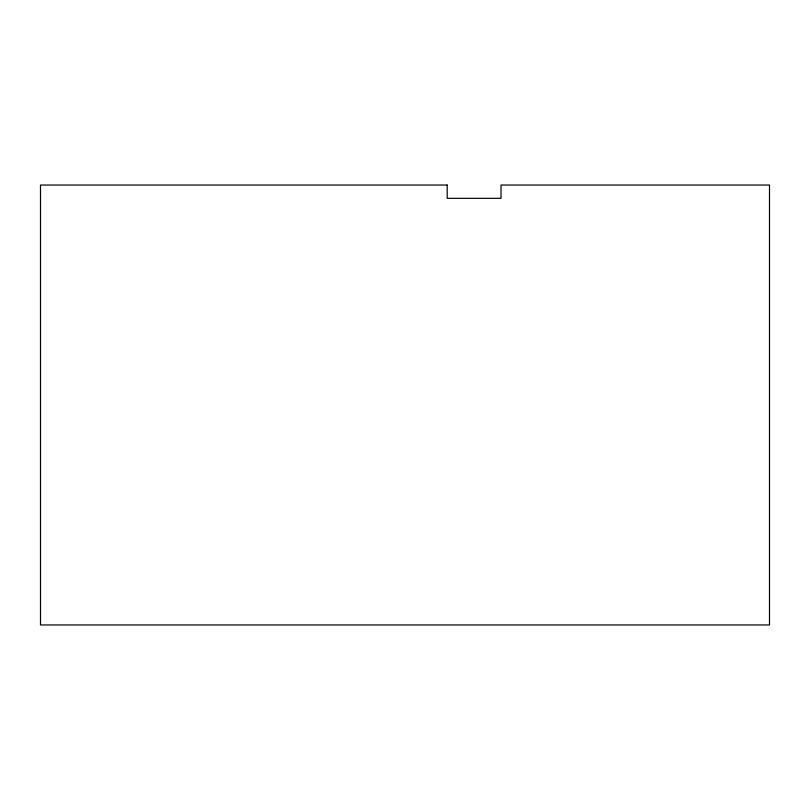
<?xml version="1.0" encoding="UTF-8"?>
<svg xmlns="http://www.w3.org/2000/svg" width="810" height="810" viewBox="0 0 810 810"><rect width="100%" height="100%" fill="white"/><g stroke="black" fill="none" stroke-linecap="round" stroke-linejoin="round"><path stroke-width="1.21" d="M447.201 185.034L40.5 185.034L40.5 624.966L769.5 624.966L769.5 185.034L501.025 185.034L501.025 198.328L447.201 198.328L447.201 185.034"/></g></svg>
